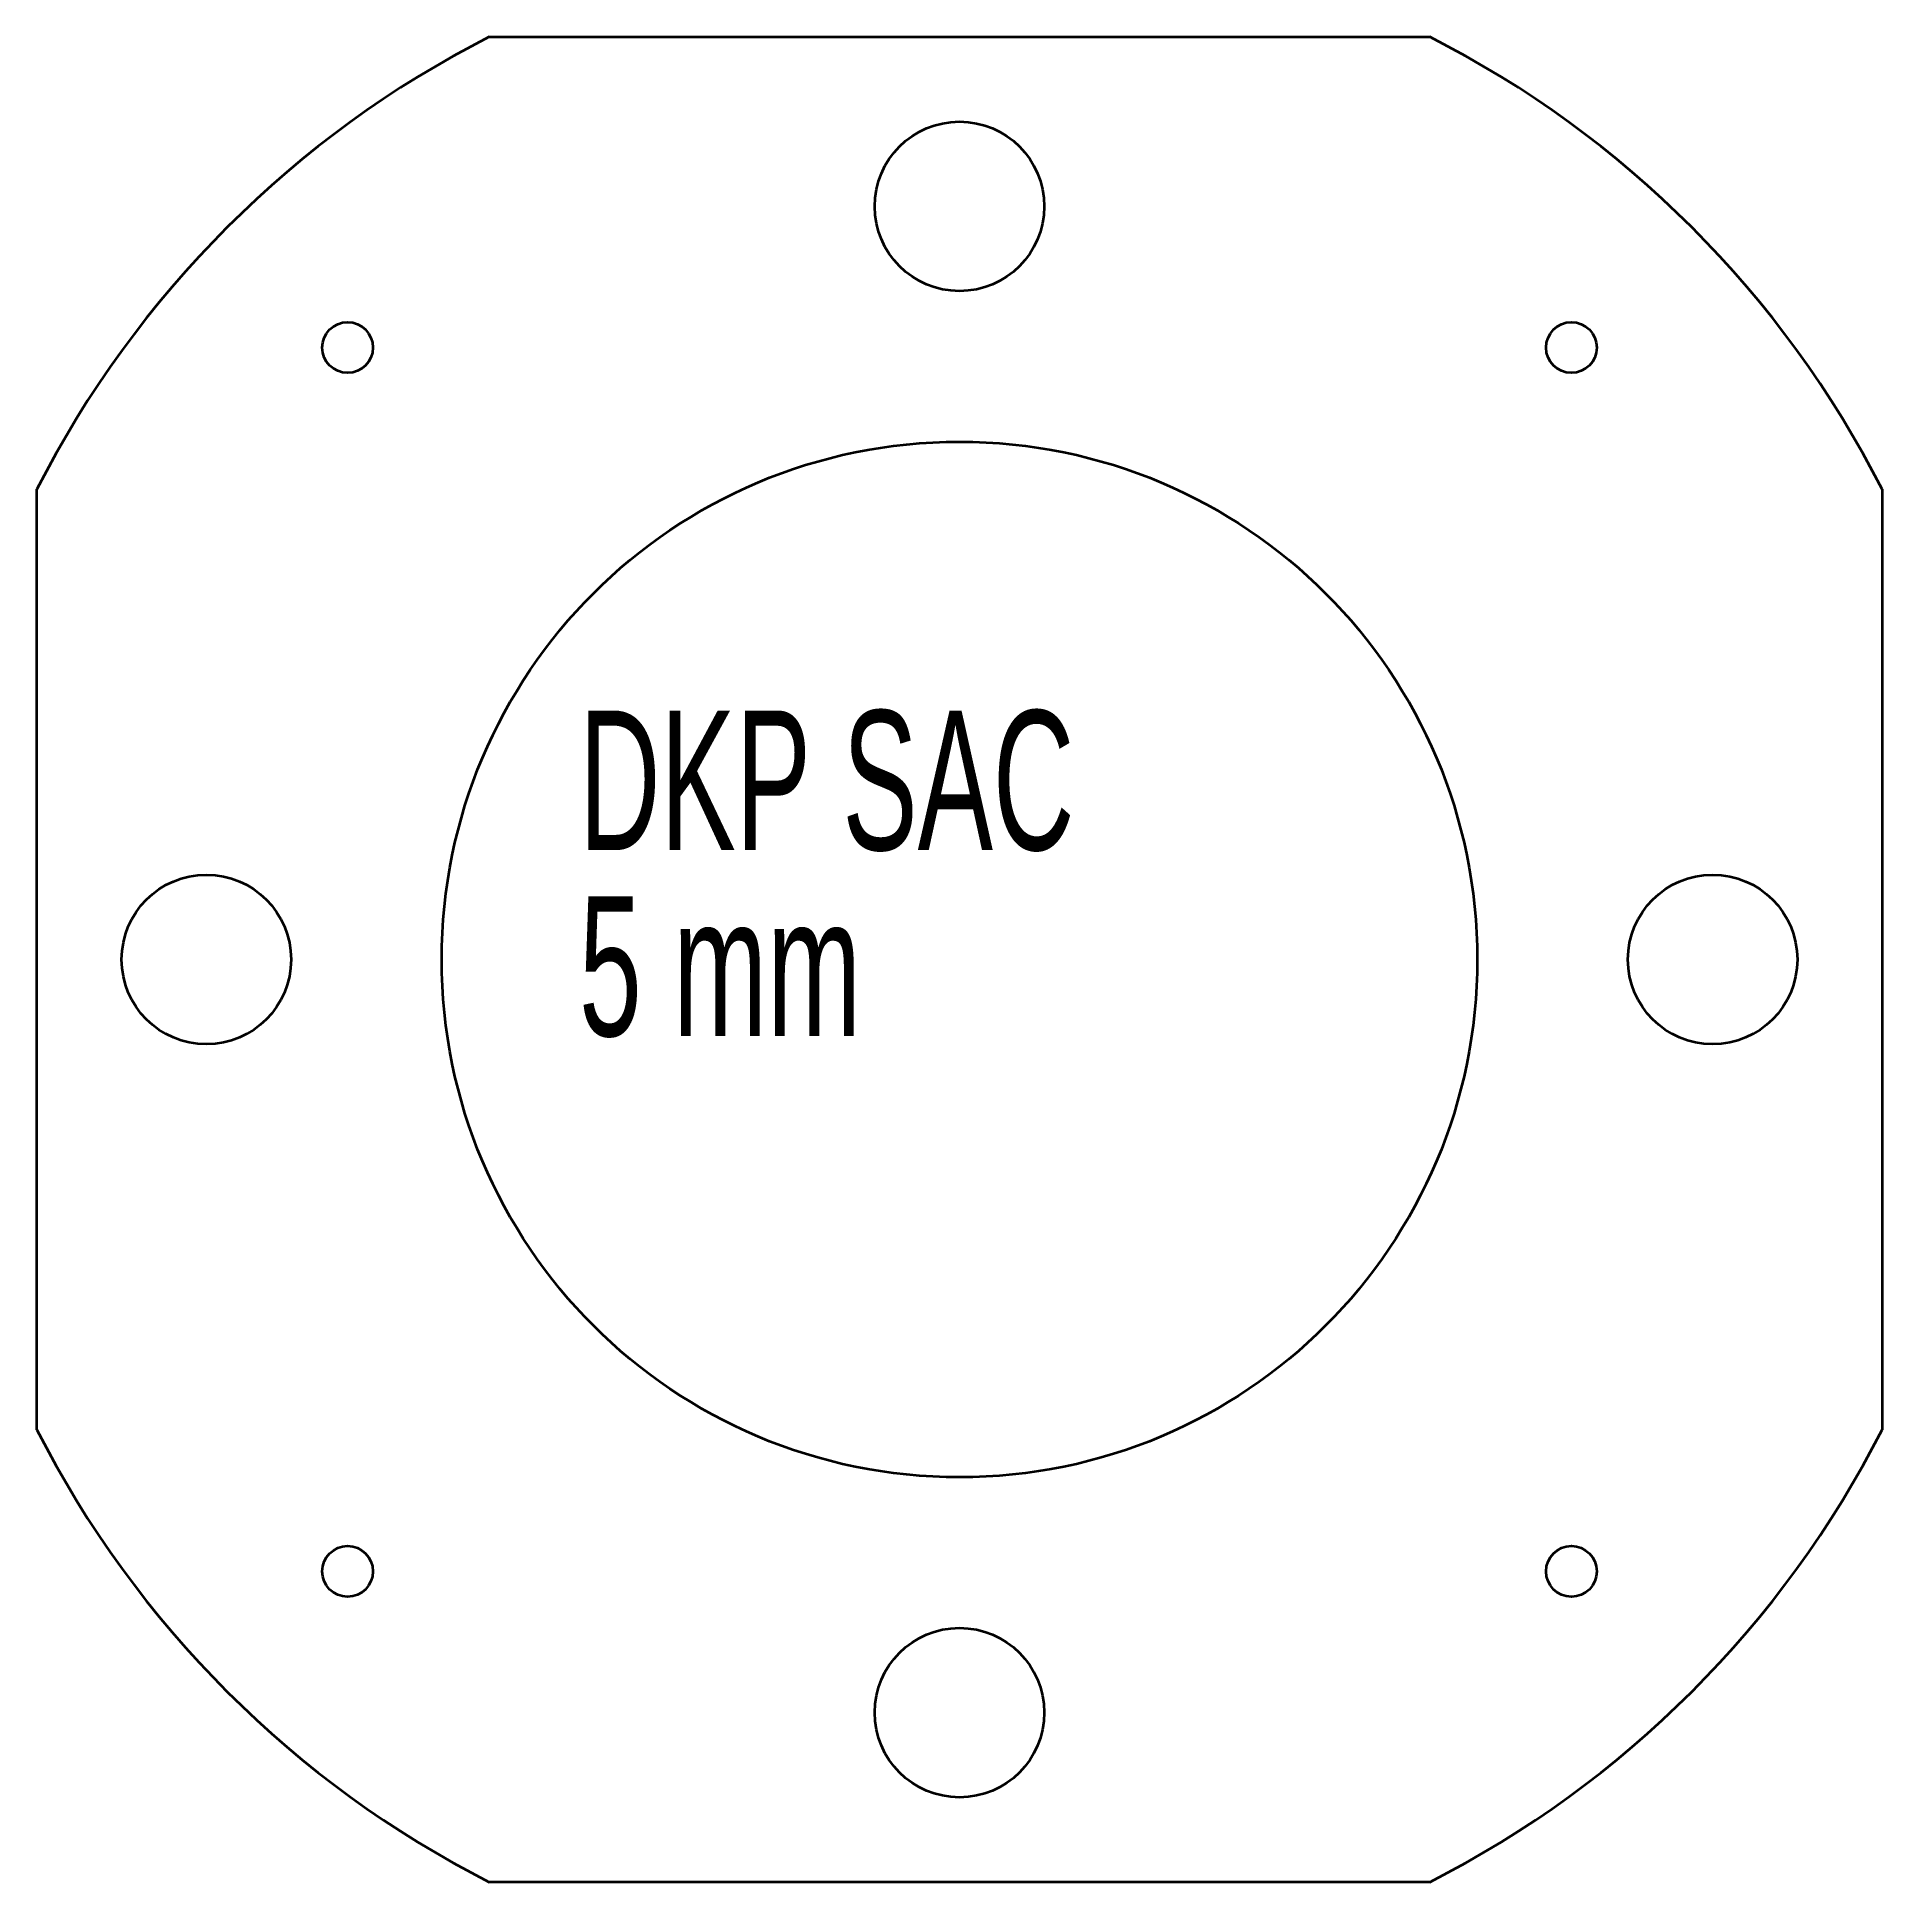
# Model space of a CAD drawing. Header units: millimetres. Extents: x -104.5 to -6.5, y 66.1 to 164.1.
import ezdxf

# ---------------------------------------------------------------- set-up
doc = ezdxf.new("R2010")
doc.units = ezdxf.units.MM
doc.styles.add('SLDTEXTSTYLE0', font='TXT', dxfattribs={"width": 0.605})

# ---------------------------------------------------------------- blocks, each defined once
blk = doc.blocks.new('SW_NOTE_0')
at = {"color": 0, "linetype": 'Continuous', "lineweight": 0, "char_height": 7.4083, "attachment_point": 1, "style": 'SLDTEXTSTYLE0'}
for s, insert in [('DKP SAC', (0, 9.55)), ('5 mm', (0, -0.328))]:
    blk.add_mtext(s, dxfattribs=dict(at, insert=insert))

msp = doc.modelspace()

# ---------------------------------------------------------------- linework, layer by layer
at = {"color": 7, "linetype": 'Continuous', "lineweight": 35}
for p, q in [((-80.48, 164.092), (-30.52, 164.092)), ((-104.5, 90.112), (-104.5, 140.072)), ((-6.5, 140.072), (-6.5, 90.112)), ((-30.52, 66.092), (-80.48, 66.092))]:
    msp.add_line(p, q, dxfattribs=at)
for centre, radius in [((-55.5, 155.092), 4.5), ((-88, 147.592), 1.35), ((-23, 147.592), 1.35), ((-55.5, 115.092), 27.5), ((-95.5, 115.092), 4.5), ((-15.5, 115.092), 4.5), ((-88, 82.592), 1.35), ((-23, 82.592), 1.35), ((-55.5, 75.092), 4.5)]:
    msp.add_circle(centre, radius, dxfattribs=at)
for start, end in [(117.01229, 152.98771), (27.01229, 62.98771), (207.01229, 242.98771), (297.01229, 332.98771)]:
    msp.add_arc((-55.5, 115.092), 55, start, end, dxfattribs=at)

# ---------------------------------------------------------------- block references
at = {"color": 7, "linetype": 'Continuous', "lineweight": 0}
msp.add_blockref('SW_NOTE_0', (-75.708, 118.766), dxfattribs=at)

doc.saveas('drawing.dxf')
